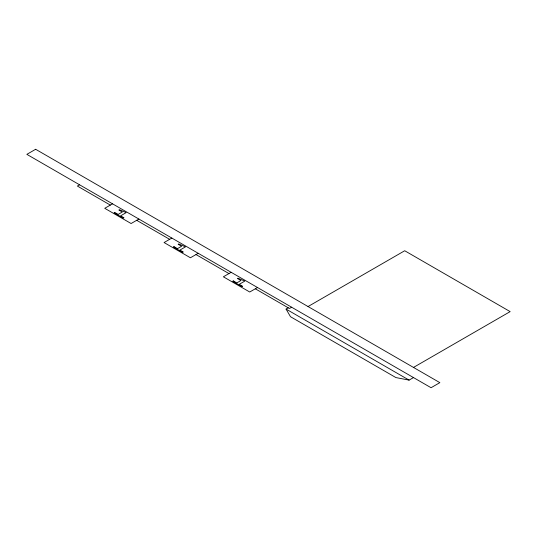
<?xml version="1.0" encoding="UTF-8"?>
<svg xmlns="http://www.w3.org/2000/svg" width="537" height="537" viewBox="0 0 537 537"><rect width="100%" height="100%" fill="white"/><g stroke="black" fill="none" stroke-linecap="round" stroke-linejoin="round"><path stroke-width="0.81" d="M79.577 184.788L77.375 186.057L110.327 205.087M112.528 203.818L104.749 208.309L131.109 223.526L138.888 219.036M171.84 238.059L164.06 242.549L190.42 257.773L198.2 253.283M231.152 272.306L223.372 276.797L249.739 292.014L257.518 287.523M413.49 377.578L409.093 380.115L395.917 377.578L290.47 316.696L286.073 309.084L288.268 307.815M291.625 307.218L289.43 308.486L255.317 288.792M308.043 306.546L404.703 250.745L510.15 311.621L413.49 367.429M136.693 220.304L169.645 239.327M196.005 254.551L228.957 273.575M286.073 309.084L409.093 380.115M35.637 149.279L26.85 154.354L431.063 387.721L439.85 382.646L35.637 149.279M114.71 212.417L114.086 212.78L123.356 218.136L123.987 217.774L120.617 215.827L126.175 212.612L119.415 209.705L118.852 210.027L122.302 212.021L118.16 214.411L114.71 212.417M174.028 246.664L173.397 247.027L182.674 252.383L183.298 252.021L179.929 250.067L185.493 246.859L178.727 243.946L178.163 244.275L181.613 246.268L177.478 248.651L174.028 246.664M233.34 280.905L232.709 281.274L241.986 286.624L242.617 286.261L239.24 284.315L244.805 281.106L238.039 278.193L237.475 278.522L240.925 280.509L236.79 282.898L233.34 280.905"/></g></svg>
